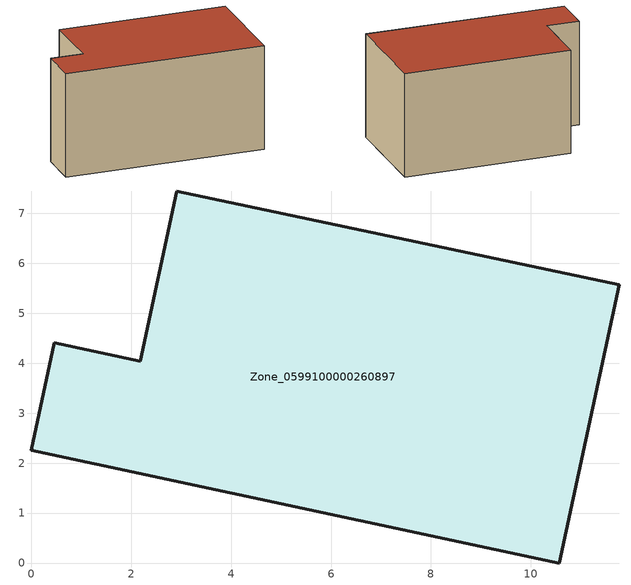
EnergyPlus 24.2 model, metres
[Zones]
Zone_0599100000260897
 floor ground (C_G): 10.57,0 0,2.26 0.46,4.41 2.18,4.04 2.91,7.45 11.77,5.57 z0
 wall outside (C_F): 2.18,4.04 0.46,4.41 0,2.26 10.57,0 11.77,5.57 2.91,7.45 2.18,4.04 z0:5.71
 roof outside (C_R): 11.77,5.57 2.91,7.45 2.18,4.04 0.46,4.41 0,2.26 10.57,0 z5.71
[BUILDING]
Pand.0599100000260897: North Axis=0; Terrain=City; Loads Convergence Tolerance Value=0.04; Temperature Convergence Tolerance Value=0.4; Solar Distribution=FullExterior; Maximum Number of Warmup Days=25; Minimum Number of Warmup Days=1
[Site:Location]
Rotterdam.The.Hague.AP_ZH_NLD Design_Conditions: Latitude=51.96; Longitude=4.45; Time Zone=1; Elevation=-4.5
[SITE:GROUNDTEMPERATURE:BUILDINGSURFACE]
18, 18, 18, 18, 18, 18, 18, 18, 18, 18, 18, 18
[MATERIAL] Thermal Absorptance=0.9; Solar Absorptance=0.7; Visible Absorptance=0.7
Name | Roughness | Thickness | Conductivity | Density | Specific Heat
G.TI.1975-1991 | MediumSmooth | 0.15 | 0.288461 | 540 | 1210
F.TI.1975-1991 | Rough | 0.3 | 0.230769 | 1920 | 840
R.TI.1975-1991 | MediumRough | 0.2 | 0.153846 | 1500 | 1000
[CONSTRUCTION]
C_G: G.TI.1975-1991
C_F: F.TI.1975-1991
C_R: R.TI.1975-1991
[ZONE]
Zone_0599100000260897: Type=1; Multiplier=1; Ceiling Height=Autocalculate; Volume=Autocalculate; Floor Area=autocalculate; Part of Total Floor Area=Yes
[ZONEINFILTRATION:DESIGNFLOWRATE]
Infil_Zone_0599100000260897: Zone or ZoneList or Space or SpaceList=Zone_0599100000260897; Schedule=AlwaysOn; Design Flow Rate Calculation Method=Flow/Area; Flow Rate per Floor Area=0.003; Constant Term Coefficient=1; Temperature Term Coefficient=0; Velocity Term Coefficient=0; Velocity Squared Term Coefficient=0
[HVACTEMPLATE:ZONE:IDEALLOADSAIRSYSTEM]
Zone_0599100000260897: Maximum Heating Supply Air Temperature=50; Minimum Cooling Supply Air Temperature=13; Maximum Heating Supply Air Humidity Ratio=0.0156; Minimum Cooling Supply Air Humidity Ratio=0.0077; Heating Limit=NoLimit; Cooling Limit=NoLimit; Dehumidification Control Type=ConstantSensibleHeatRatio; Cooling Sensible Heat Ratio=0.7; Dehumidification Setpoint=60; Humidification Control Type=None; Humidification Setpoint=30; Outdoor Air Method=None; Outdoor Air Flow Rate per Person=0.00944; Outdoor Air Flow Rate per Zone Floor Area=0; Outdoor Air Flow Rate per Zone=0; Demand Controlled Ventilation Type=None; Outdoor Air Economizer Type=NoEconomizer; Heat Recovery Type=None; Sensible Heat Recovery Effectiveness=0.7; Latent Heat Recovery Effectiveness=0.65
[ZONECONTROL:THERMOSTAT]
ThermostatControl_Zone_0599100000260897: Zone or ZoneList=Zone_0599100000260897; Control Type Schedule=DualSetpointControlType; Control 1=Thermostat_Zone_0599100000260897; Temperature Difference Between Cutout And Setpoint=0
[THERMOSTATSETPOINT:DUALSETPOINT]
Thermostat_Zone_0599100000260897: Heating Setpoint Temperature Schedule=HeatingSetpoint_Zone_0599100000260897; Cooling Setpoint Temperature Schedule=CoolingSetpoint_Zone_0599100000260897
[SCHEDULE:COMPACT]
HeatingSetpoint_Zone_0599100000260897: Through: 12/31, For: AllDays, Until: 24:00, 21
CoolingSetpoint_Zone_0599100000260897: Through: 12/31, For: AllDays, Until: 24:00, 24
DualSetpointControlType: Through: 12/31, For: AllDays, Until: 24:00, 4
AlwaysOn: Through: 12/31, For: AllDays, Until: 24:00, 1
